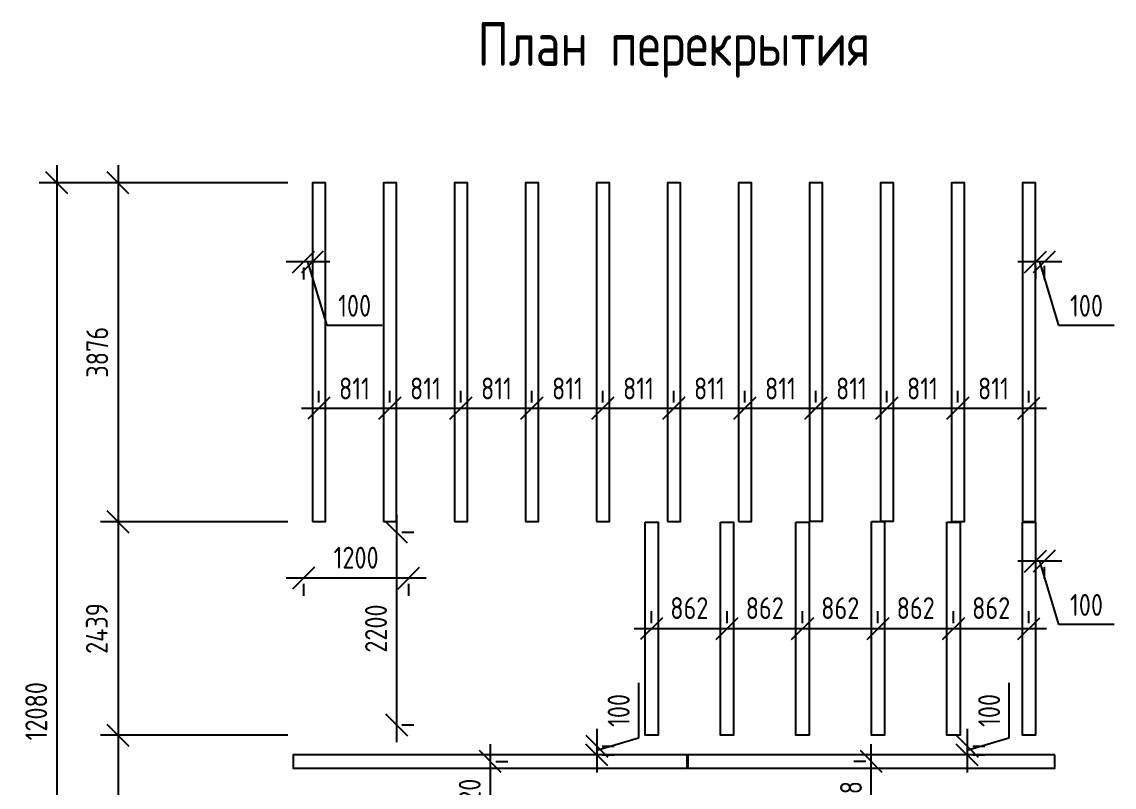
# Model space of a CAD drawing. Header units: millimetres. Extents: x 11188 to 23665, y 8713 to 25533.
# Drawn here: x 11188 to 23665, y 16785 to 25533 of the extents above; entities that cross this region are included whole.
import ezdxf

# ---------------------------------------------------------------- set-up
doc = ezdxf.new("R2010")
doc.units = ezdxf.units.MM
doc.layers.add('Перекрытия', color=7, linetype='Continuous')
doc.layers.add('СПДС_РАЗМЕРЫ', color=152, linetype='Continuous', lineweight=25)
doc.styles.add('ГОСТ 2.304', font='CS_Gost2304.shx')
doc.dimstyles.new('СПДС', dxfattribs={"dimscale": 100, "dimtxt": 2.5, "dimasz": 2.5, "dimexe": 2, "dimexo": 0.625, "dimgap": 1, "dimtad": 1, "dimdec": 0, "dimtxsty": 'ГОСТ 2.304', "dimblk": 'OBLIQUE', "dimblk1": 'OBLIQUE', "dimblk2": 'OBLIQUE', "dimcen": 2.5, "dimdle": 2, "dimadec": 0, "dimazin": 2, "dimtfac": 0.75, "dimtdec": 4, "dimtmove": 1, "dimatfit": 3, "dimfxl": 1, "dimtfill": 1, "dimtolj": 1, "dimarcsym": 1})

# ---------------------------------------------------------------- blocks, each defined once
blk = doc.blocks.new('_Oblique')
at = {"color": 0, "linetype": 'ByBlock', "lineweight": -2}
blk.add_line((-0.5, -0.5), (0.5, 0.5), dxfattribs=at)
blk = doc.blocks.new('*D60')
at = {"layer": 'Defpoints', "color": 0, "ltscale": 100}
for p in [(14286, 23693), (11586, 11613), (14286, 11613)]:
    blk.add_point(p, dxfattribs=at)
at = {"layer": 'СПДС_РАЗМЕРЫ', "color": 0, "lineweight": -2, "ltscale": 100}
for p, q in [((11586, 23893), (11586, 11413)), ((14224, 23693), (11386, 23693)), ((14224, 11613), (11386, 11613))]:
    blk.add_line(p, q, dxfattribs=at)
at = {"layer": 'СПДС_РАЗМЕРЫ', "color": 0, "lineweight": -2, "ltscale": 100, "xscale": 250, "yscale": 250, "zscale": 250}
for p, rotation in [((11586, 23693), 90.00000000000001), ((11586, 11613), 270)]:
    blk.add_blockref('_Oblique', p, dxfattribs=dict(at, rotation=rotation))
at = {"layer": 'СПДС_РАЗМЕРЫ', "color": 0, "lineweight": 25, "ltscale": 100, "insert": (11352, 17653), "char_height": 250, "attachment_point": 5, "rotation": 90, "style": 'ГОСТ 2.304', "bg_fill": 3, "box_fill_scale": 1.1, "bg_fill_color": 256, "bg_fill_true_color": 13158600, "bg_fill_transparency": 0}
blk.add_mtext('\\A1;12080', dxfattribs=at)
blk = doc.blocks.new('*D62')
at = {"layer": 'Defpoints', "color": 0, "ltscale": 100}
for p in [(14286, 17378), (12286, 13193), (14286, 13193)]:
    blk.add_point(p, dxfattribs=at)
at = {"layer": 'СПДС_РАЗМЕРЫ', "color": 0, "lineweight": -2, "ltscale": 100}
for p, q in [((12286, 17578), (12286, 12993)), ((14224, 17378), (12086, 17378)), ((14224, 13193), (12086, 13193))]:
    blk.add_line(p, q, dxfattribs=at)
at = {"layer": 'СПДС_РАЗМЕРЫ', "color": 0, "lineweight": -2, "ltscale": 100, "xscale": 250, "yscale": 250, "zscale": 250}
for p, rotation in [((12286, 17378), 90), ((12286, 13193), 270)]:
    blk.add_blockref('_Oblique', p, dxfattribs=dict(at, rotation=rotation))
at = {"layer": 'СПДС_РАЗМЕРЫ', "color": 0, "lineweight": 25, "ltscale": 100, "insert": (12056, 15286), "char_height": 250, "attachment_point": 5, "rotation": 90, "style": 'ГОСТ 2.304', "bg_fill": 3, "box_fill_scale": 1.1, "bg_fill_color": 256, "bg_fill_true_color": 13158600, "bg_fill_transparency": 0}
blk.add_mtext('\\A1;4185', dxfattribs=at)
blk = doc.blocks.new('*D66')
at = {"layer": 'Defpoints', "color": 0, "ltscale": 100}
for p in [(14286, 19818), (12286, 17378), (14286, 17378)]:
    blk.add_point(p, dxfattribs=at)
at = {"layer": 'СПДС_РАЗМЕРЫ', "color": 0, "lineweight": -2, "ltscale": 100}
for p, q in [((12286, 20018), (12286, 17178)), ((14224, 19818), (12086, 19818)), ((14224, 17378), (12086, 17378))]:
    blk.add_line(p, q, dxfattribs=at)
at = {"layer": 'СПДС_РАЗМЕРЫ', "color": 0, "lineweight": -2, "ltscale": 100, "xscale": 250, "yscale": 250, "zscale": 250}
for p, rotation in [((12286, 19818), 90), ((12286, 17378), 270)]:
    blk.add_blockref('_Oblique', p, dxfattribs=dict(at, rotation=rotation))
at = {"layer": 'СПДС_РАЗМЕРЫ', "color": 0, "lineweight": 25, "ltscale": 100, "insert": (12044, 18598), "char_height": 250, "attachment_point": 5, "rotation": 90, "style": 'ГОСТ 2.304', "bg_fill": 3, "box_fill_scale": 1.1, "bg_fill_color": 256, "bg_fill_true_color": 13158600, "bg_fill_transparency": 0}
blk.add_mtext('\\A1;2439', dxfattribs=at)
blk = doc.blocks.new('*D67')
at = {"layer": 'Defpoints', "color": 0, "ltscale": 100}
for p in [(14286, 23693), (12286, 19818), (14286, 19818)]:
    blk.add_point(p, dxfattribs=at)
at = {"layer": 'СПДС_РАЗМЕРЫ', "color": 0, "lineweight": -2, "ltscale": 100}
for p, q in [((12286, 23893), (12286, 19618)), ((14224, 23693), (12086, 23693)), ((14224, 19818), (12086, 19818))]:
    blk.add_line(p, q, dxfattribs=at)
at = {"layer": 'СПДС_РАЗМЕРЫ', "color": 0, "lineweight": -2, "ltscale": 100, "xscale": 250, "yscale": 250, "zscale": 250}
for p, rotation in [((12286, 23693), 90), ((12286, 19818), 270)]:
    blk.add_blockref('_Oblique', p, dxfattribs=dict(at, rotation=rotation))
at = {"layer": 'СПДС_РАЗМЕРЫ', "color": 0, "lineweight": 25, "ltscale": 100, "insert": (12049, 21756), "char_height": 250, "attachment_point": 5, "rotation": 90, "style": 'ГОСТ 2.304', "bg_fill": 3, "box_fill_scale": 1.1, "bg_fill_color": 256, "bg_fill_true_color": 13158600, "bg_fill_transparency": 0}
blk.add_mtext('\\A1;3876', dxfattribs=at)
blk = doc.blocks.new('*D77')
at = {"layer": 'Defpoints', "color": 0, "ltscale": 100}
for p in [(14581, 21117), (15392, 21117), (15392, 21117)]:
    blk.add_point(p, dxfattribs=at)
at = {"layer": 'СПДС_РАЗМЕРЫ', "color": 0, "lineweight": -2, "ltscale": 100}
for p, q in [((14581, 21180), (14581, 21317)), ((15392, 21180), (15392, 21317)), ((14381, 21117), (15592, 21117))]:
    blk.add_line(p, q, dxfattribs=at)
at = {"layer": 'СПДС_РАЗМЕРЫ', "color": 0, "lineweight": -2, "ltscale": 100, "xscale": 250, "yscale": 250, "zscale": 250}
for p, rotation in [((14581, 21117), 180.0012803685752), ((15392, 21117), 0.001280368575193893)]:
    blk.add_blockref('_Oblique', p, dxfattribs=dict(at, rotation=rotation))
at = {"layer": 'СПДС_РАЗМЕРЫ', "color": 0, "ltscale": 100, "insert": (14987, 21342), "char_height": 250, "attachment_point": 5, "rotation": 0.0013, "style": 'ГОСТ 2.304', "bg_fill": 3, "box_fill_scale": 1.1, "bg_fill_color": 256, "bg_fill_true_color": 13158600, "bg_fill_transparency": 0}
blk.add_mtext('\\A1;811', dxfattribs=at)
blk = doc.blocks.new('*D78')
at = {"layer": 'Defpoints', "color": 0, "ltscale": 100}
for p in [(15392, 21117), (16203, 21117), (16203, 21117)]:
    blk.add_point(p, dxfattribs=at)
at = {"layer": 'СПДС_РАЗМЕРЫ', "color": 0, "lineweight": -2, "ltscale": 100}
for p, q in [((15392, 21180), (15392, 21317)), ((16203, 21180), (16203, 21317)), ((15192, 21117), (16403, 21117))]:
    blk.add_line(p, q, dxfattribs=at)
at = {"layer": 'СПДС_РАЗМЕРЫ', "color": 0, "lineweight": -2, "ltscale": 100, "xscale": 250, "yscale": 250, "zscale": 250}
for p, rotation in [((15392, 21117), 180.0012803685752), ((16203, 21117), 0.001280368575193893)]:
    blk.add_blockref('_Oblique', p, dxfattribs=dict(at, rotation=rotation))
at = {"layer": 'СПДС_РАЗМЕРЫ', "color": 0, "ltscale": 100, "insert": (15798, 21342), "char_height": 250, "attachment_point": 5, "rotation": 0.0013, "style": 'ГОСТ 2.304', "bg_fill": 3, "box_fill_scale": 1.1, "bg_fill_color": 256, "bg_fill_true_color": 13158600, "bg_fill_transparency": 0}
blk.add_mtext('\\A1;811', dxfattribs=at)
blk = doc.blocks.new('*D79')
at = {"layer": 'Defpoints', "color": 0, "ltscale": 100}
for p in [(16203, 21117), (17014, 21117), (17014, 21117)]:
    blk.add_point(p, dxfattribs=at)
at = {"layer": 'СПДС_РАЗМЕРЫ', "color": 0, "lineweight": -2, "ltscale": 100}
for p, q in [((16203, 21180), (16203, 21317)), ((17014, 21180), (17014, 21317)), ((16003, 21117), (17214, 21117))]:
    blk.add_line(p, q, dxfattribs=at)
at = {"layer": 'СПДС_РАЗМЕРЫ', "color": 0, "lineweight": -2, "ltscale": 100, "xscale": 250, "yscale": 250, "zscale": 250}
for p, rotation in [((16203, 21117), 180.0012803685752), ((17014, 21117), 0.00128036857519389)]:
    blk.add_blockref('_Oblique', p, dxfattribs=dict(at, rotation=rotation))
at = {"layer": 'СПДС_РАЗМЕРЫ', "color": 0, "ltscale": 100, "insert": (16609, 21342), "char_height": 250, "attachment_point": 5, "rotation": 0.0013, "style": 'ГОСТ 2.304', "bg_fill": 3, "box_fill_scale": 1.1, "bg_fill_color": 256, "bg_fill_true_color": 13158600, "bg_fill_transparency": 0}
blk.add_mtext('\\A1;811', dxfattribs=at)
blk = doc.blocks.new('*D80')
at = {"layer": 'Defpoints', "color": 0, "ltscale": 100}
for p in [(17014, 21117), (17825, 21117), (17825, 21117)]:
    blk.add_point(p, dxfattribs=at)
at = {"layer": 'СПДС_РАЗМЕРЫ', "color": 0, "lineweight": -2, "ltscale": 100}
for p, q in [((17014, 21180), (17014, 21317)), ((17825, 21180), (17825, 21317)), ((16814, 21117), (18025, 21117))]:
    blk.add_line(p, q, dxfattribs=at)
at = {"layer": 'СПДС_РАЗМЕРЫ', "color": 0, "lineweight": -2, "ltscale": 100, "xscale": 250, "yscale": 250, "zscale": 250}
for p, rotation in [((17014, 21117), 180.0012803685752), ((17825, 21117), 0.001280368575193887)]:
    blk.add_blockref('_Oblique', p, dxfattribs=dict(at, rotation=rotation))
at = {"layer": 'СПДС_РАЗМЕРЫ', "color": 0, "ltscale": 100, "insert": (17420, 21342), "char_height": 250, "attachment_point": 5, "rotation": 0.0013, "style": 'ГОСТ 2.304', "bg_fill": 3, "box_fill_scale": 1.1, "bg_fill_color": 256, "bg_fill_true_color": 13158600, "bg_fill_transparency": 0}
blk.add_mtext('\\A1;811', dxfattribs=at)
blk = doc.blocks.new('*D81')
at = {"layer": 'Defpoints', "color": 0, "ltscale": 100}
for p in [(17825, 21117), (18636, 21117), (18636, 21117)]:
    blk.add_point(p, dxfattribs=at)
at = {"layer": 'СПДС_РАЗМЕРЫ', "color": 0, "lineweight": -2, "ltscale": 100}
for p, q in [((17825, 21180), (17825, 21317)), ((18636, 21180), (18636, 21317)), ((17625, 21117), (18836, 21117))]:
    blk.add_line(p, q, dxfattribs=at)
at = {"layer": 'СПДС_РАЗМЕРЫ', "color": 0, "lineweight": -2, "ltscale": 100, "xscale": 250, "yscale": 250, "zscale": 250}
for p, rotation in [((17825, 21117), 180.0012803685752), ((18636, 21117), 0.001280368575193887)]:
    blk.add_blockref('_Oblique', p, dxfattribs=dict(at, rotation=rotation))
at = {"layer": 'СПДС_РАЗМЕРЫ', "color": 0, "ltscale": 100, "insert": (18231, 21342), "char_height": 250, "attachment_point": 5, "rotation": 0.0013, "style": 'ГОСТ 2.304', "bg_fill": 3, "box_fill_scale": 1.1, "bg_fill_color": 256, "bg_fill_true_color": 13158600, "bg_fill_transparency": 0}
blk.add_mtext('\\A1;811', dxfattribs=at)
blk = doc.blocks.new('*D82')
at = {"layer": 'Defpoints', "color": 0, "ltscale": 100}
for p in [(18636, 21117), (19447, 21117), (19447, 21117)]:
    blk.add_point(p, dxfattribs=at)
at = {"layer": 'СПДС_РАЗМЕРЫ', "color": 0, "lineweight": -2, "ltscale": 100}
for p, q in [((18636, 21180), (18636, 21317)), ((19447, 21180), (19447, 21317)), ((18436, 21117), (19647, 21117))]:
    blk.add_line(p, q, dxfattribs=at)
at = {"layer": 'СПДС_РАЗМЕРЫ', "color": 0, "lineweight": -2, "ltscale": 100, "xscale": 250, "yscale": 250, "zscale": 250}
for p, rotation in [((18636, 21117), 180.0012803685752), ((19447, 21117), 0.001280368575193887)]:
    blk.add_blockref('_Oblique', p, dxfattribs=dict(at, rotation=rotation))
at = {"layer": 'СПДС_РАЗМЕРЫ', "color": 0, "ltscale": 100, "insert": (19042, 21342), "char_height": 250, "attachment_point": 5, "rotation": 0.0013, "style": 'ГОСТ 2.304', "bg_fill": 3, "box_fill_scale": 1.1, "bg_fill_color": 256, "bg_fill_true_color": 13158600, "bg_fill_transparency": 0}
blk.add_mtext('\\A1;811', dxfattribs=at)
blk = doc.blocks.new('*D83')
at = {"layer": 'Defpoints', "color": 0, "ltscale": 100}
for p in [(19447, 21117), (20258, 21117), (20258, 21117)]:
    blk.add_point(p, dxfattribs=at)
at = {"layer": 'СПДС_РАЗМЕРЫ', "color": 0, "lineweight": -2, "ltscale": 100}
for p, q in [((19447, 21180), (19447, 21317)), ((20258, 21180), (20258, 21317)), ((19247, 21117), (20458, 21117))]:
    blk.add_line(p, q, dxfattribs=at)
at = {"layer": 'СПДС_РАЗМЕРЫ', "color": 0, "lineweight": -2, "ltscale": 100, "xscale": 250, "yscale": 250, "zscale": 250}
for p, rotation in [((19447, 21117), 180.0012803685752), ((20258, 21117), 0.001280368575193887)]:
    blk.add_blockref('_Oblique', p, dxfattribs=dict(at, rotation=rotation))
at = {"layer": 'СПДС_РАЗМЕРЫ', "color": 0, "ltscale": 100, "insert": (19853, 21342), "char_height": 250, "attachment_point": 5, "rotation": 0.0013, "style": 'ГОСТ 2.304', "bg_fill": 3, "box_fill_scale": 1.1, "bg_fill_color": 256, "bg_fill_true_color": 13158600, "bg_fill_transparency": 0}
blk.add_mtext('\\A1;811', dxfattribs=at)
blk = doc.blocks.new('*D84')
at = {"layer": 'Defpoints', "color": 0, "ltscale": 100}
for p in [(20258, 21117), (21069, 21117), (21069, 21117)]:
    blk.add_point(p, dxfattribs=at)
at = {"layer": 'СПДС_РАЗМЕРЫ', "color": 0, "lineweight": -2, "ltscale": 100}
for p, q in [((20258, 21180), (20258, 21317)), ((21069, 21180), (21069, 21317)), ((20058, 21117), (21269, 21117))]:
    blk.add_line(p, q, dxfattribs=at)
at = {"layer": 'СПДС_РАЗМЕРЫ', "color": 0, "lineweight": -2, "ltscale": 100, "xscale": 250, "yscale": 250, "zscale": 250}
for p, rotation in [((20258, 21117), 180.0012803685752), ((21069, 21117), 0.001280368575193887)]:
    blk.add_blockref('_Oblique', p, dxfattribs=dict(at, rotation=rotation))
at = {"layer": 'СПДС_РАЗМЕРЫ', "color": 0, "ltscale": 100, "insert": (20664, 21342), "char_height": 250, "attachment_point": 5, "rotation": 0.0013, "style": 'ГОСТ 2.304', "bg_fill": 3, "box_fill_scale": 1.1, "bg_fill_color": 256, "bg_fill_true_color": 13158600, "bg_fill_transparency": 0}
blk.add_mtext('\\A1;811', dxfattribs=at)
blk = doc.blocks.new('*D85')
at = {"layer": 'Defpoints', "color": 0, "ltscale": 100}
for p in [(21069, 21117), (21880, 21117), (21880, 21117)]:
    blk.add_point(p, dxfattribs=at)
at = {"layer": 'СПДС_РАЗМЕРЫ', "color": 0, "lineweight": -2, "ltscale": 100}
for p, q in [((21069, 21180), (21069, 21317)), ((21880, 21180), (21880, 21317)), ((20869, 21117), (22080, 21117))]:
    blk.add_line(p, q, dxfattribs=at)
at = {"layer": 'СПДС_РАЗМЕРЫ', "color": 0, "lineweight": -2, "ltscale": 100, "xscale": 250, "yscale": 250, "zscale": 250}
for p, rotation in [((21069, 21117), 180.0012803685752), ((21880, 21117), 0.001280368575193887)]:
    blk.add_blockref('_Oblique', p, dxfattribs=dict(at, rotation=rotation))
at = {"layer": 'СПДС_РАЗМЕРЫ', "color": 0, "ltscale": 100, "insert": (21475, 21342), "char_height": 250, "attachment_point": 5, "rotation": 0.0013, "style": 'ГОСТ 2.304', "bg_fill": 3, "box_fill_scale": 1.1, "bg_fill_color": 256, "bg_fill_true_color": 13158600, "bg_fill_transparency": 0}
blk.add_mtext('\\A1;811', dxfattribs=at)
blk = doc.blocks.new('*D86')
at = {"layer": 'Defpoints', "color": 0, "ltscale": 100}
for p in [(21880, 21117), (22691, 21117), (22691, 21117)]:
    blk.add_point(p, dxfattribs=at)
at = {"layer": 'СПДС_РАЗМЕРЫ', "color": 0, "lineweight": -2, "ltscale": 100}
for p, q in [((21880, 21180), (21880, 21317)), ((22691, 21180), (22691, 21317)), ((21680, 21117), (22891, 21117))]:
    blk.add_line(p, q, dxfattribs=at)
at = {"layer": 'СПДС_РАЗМЕРЫ', "color": 0, "lineweight": -2, "ltscale": 100, "xscale": 250, "yscale": 250, "zscale": 250}
for p, rotation in [((21880, 21117), 180.0012803685752), ((22691, 21117), 0.001280368575193887)]:
    blk.add_blockref('_Oblique', p, dxfattribs=dict(at, rotation=rotation))
at = {"layer": 'СПДС_РАЗМЕРЫ', "color": 0, "ltscale": 100, "insert": (22286, 21342), "char_height": 250, "attachment_point": 5, "rotation": 0.0013, "style": 'ГОСТ 2.304', "bg_fill": 3, "box_fill_scale": 1.1, "bg_fill_color": 256, "bg_fill_true_color": 13158600, "bg_fill_transparency": 0}
blk.add_mtext('\\A1;811', dxfattribs=at)
blk = doc.blocks.new('*D87')
at = {"layer": 'Defpoints', "color": 0, "ltscale": 100}
for p in [(14406, 19173), (14406, 19173), (15606, 19173)]:
    blk.add_point(p, dxfattribs=at)
at = {"layer": 'СПДС_РАЗМЕРЫ', "color": 0, "lineweight": -2, "ltscale": 100}
for p, q in [((15806, 19173), (14206, 19173)), ((14406, 19111), (14406, 18973)), ((15606, 19111), (15606, 18973))]:
    blk.add_line(p, q, dxfattribs=at)
at = {"layer": 'СПДС_РАЗМЕРЫ', "color": 0, "lineweight": -2, "ltscale": 100, "xscale": 250, "yscale": 250, "zscale": 250, "rotation": 180}
blk.add_blockref('_Oblique', (14406, 19173), dxfattribs=at)
at = {"layer": 'СПДС_РАЗМЕРЫ', "color": 0, "lineweight": -2, "ltscale": 100, "xscale": 250, "yscale": 250, "zscale": 250}
blk.add_blockref('_Oblique', (15606, 19173), dxfattribs=at)
at = {"layer": 'СПДС_РАЗМЕРЫ', "color": 0, "ltscale": 100, "insert": (15006, 19408), "char_height": 250, "attachment_point": 5, "style": 'ГОСТ 2.304', "bg_fill": 3, "box_fill_scale": 1.1, "bg_fill_color": 256, "bg_fill_true_color": 13158600, "bg_fill_transparency": 0}
blk.add_mtext('\\A1;1200', dxfattribs=at)
blk = doc.blocks.new('*D88')
at = {"layer": 'Defpoints', "color": 0, "ltscale": 100}
for p in [(15467, 19698), (15467, 17498), (15467, 17498)]:
    blk.add_point(p, dxfattribs=at)
at = {"layer": 'СПДС_РАЗМЕРЫ', "color": 0, "lineweight": -2, "ltscale": 100}
for p, q in [((15467, 19898), (15467, 17298)), ((15530, 19698), (15667, 19698)), ((15530, 17498), (15667, 17498))]:
    blk.add_line(p, q, dxfattribs=at)
at = {"layer": 'СПДС_РАЗМЕРЫ', "color": 0, "lineweight": -2, "ltscale": 100, "xscale": 250, "yscale": 250, "zscale": 250}
for p, rotation in [((15467, 19698), 90), ((15467, 17498), 270)]:
    blk.add_blockref('_Oblique', p, dxfattribs=dict(at, rotation=rotation))
at = {"layer": 'СПДС_РАЗМЕРЫ', "color": 0, "ltscale": 100, "insert": (15233, 18598), "char_height": 250, "attachment_point": 5, "rotation": 90, "style": 'ГОСТ 2.304', "bg_fill": 3, "box_fill_scale": 1.1, "bg_fill_color": 256, "bg_fill_true_color": 13158600, "bg_fill_transparency": 0}
blk.add_mtext('\\A1;2200', dxfattribs=at)
blk = doc.blocks.new('*D97')
at = {"layer": 'Defpoints', "color": 0, "ltscale": 100}
for p in [(18381, 18597), (19243, 18597), (19243, 18597)]:
    blk.add_point(p, dxfattribs=at)
at = {"layer": 'СПДС_РАЗМЕРЫ', "color": 0, "lineweight": -2, "ltscale": 100}
for p, q in [((18381, 18660), (18381, 18797)), ((19243, 18660), (19243, 18797)), ((18181, 18597), (19443, 18597))]:
    blk.add_line(p, q, dxfattribs=at)
at = {"layer": 'СПДС_РАЗМЕРЫ', "color": 0, "lineweight": -2, "ltscale": 100, "xscale": 250, "yscale": 250, "zscale": 250, "rotation": 180.0000000000002}
blk.add_blockref('_Oblique', (18381, 18597), dxfattribs=at)
at = {"layer": 'СПДС_РАЗМЕРЫ', "color": 0, "lineweight": -2, "ltscale": 100, "xscale": 250, "yscale": 250, "zscale": 250}
blk.add_blockref('_Oblique', (19243, 18597), dxfattribs=at)
at = {"layer": 'СПДС_РАЗМЕРЫ', "color": 0, "ltscale": 100, "insert": (18812, 18832), "char_height": 250, "attachment_point": 5, "style": 'ГОСТ 2.304', "bg_fill": 3, "box_fill_scale": 1.1, "bg_fill_color": 256, "bg_fill_true_color": 13158600, "bg_fill_transparency": 0}
blk.add_mtext('\\A1;862', dxfattribs=at)
blk = doc.blocks.new('*D98')
at = {"layer": 'Defpoints', "color": 0, "ltscale": 100}
for p in [(19243, 18597), (20105, 18597), (20105, 18597)]:
    blk.add_point(p, dxfattribs=at)
at = {"layer": 'СПДС_РАЗМЕРЫ', "color": 0, "lineweight": -2, "ltscale": 100}
for p, q in [((19243, 18660), (19243, 18797)), ((20105, 18660), (20105, 18797)), ((19043, 18597), (20305, 18597))]:
    blk.add_line(p, q, dxfattribs=at)
at = {"layer": 'СПДС_РАЗМЕРЫ', "color": 0, "lineweight": -2, "ltscale": 100, "xscale": 250, "yscale": 250, "zscale": 250, "rotation": 180.0000000000002}
blk.add_blockref('_Oblique', (19243, 18597), dxfattribs=at)
at = {"layer": 'СПДС_РАЗМЕРЫ', "color": 0, "lineweight": -2, "ltscale": 100, "xscale": 250, "yscale": 250, "zscale": 250}
blk.add_blockref('_Oblique', (20105, 18597), dxfattribs=at)
at = {"layer": 'СПДС_РАЗМЕРЫ', "color": 0, "ltscale": 100, "insert": (19674, 18832), "char_height": 250, "attachment_point": 5, "style": 'ГОСТ 2.304', "bg_fill": 3, "box_fill_scale": 1.1, "bg_fill_color": 256, "bg_fill_true_color": 13158600, "bg_fill_transparency": 0}
blk.add_mtext('\\A1;862', dxfattribs=at)
blk = doc.blocks.new('*D99')
at = {"layer": 'Defpoints', "color": 0, "ltscale": 100}
for p in [(20105, 18597), (20967, 18597), (20967, 18597)]:
    blk.add_point(p, dxfattribs=at)
at = {"layer": 'СПДС_РАЗМЕРЫ', "color": 0, "lineweight": -2, "ltscale": 100}
for p, q in [((20105, 18660), (20105, 18797)), ((20967, 18660), (20967, 18797)), ((19905, 18597), (21167, 18597))]:
    blk.add_line(p, q, dxfattribs=at)
at = {"layer": 'СПДС_РАЗМЕРЫ', "color": 0, "lineweight": -2, "ltscale": 100, "xscale": 250, "yscale": 250, "zscale": 250, "rotation": 180.0000000000002}
blk.add_blockref('_Oblique', (20105, 18597), dxfattribs=at)
at = {"layer": 'СПДС_РАЗМЕРЫ', "color": 0, "lineweight": -2, "ltscale": 100, "xscale": 250, "yscale": 250, "zscale": 250}
blk.add_blockref('_Oblique', (20967, 18597), dxfattribs=at)
at = {"layer": 'СПДС_РАЗМЕРЫ', "color": 0, "ltscale": 100, "insert": (20536, 18832), "char_height": 250, "attachment_point": 5, "style": 'ГОСТ 2.304', "bg_fill": 3, "box_fill_scale": 1.1, "bg_fill_color": 256, "bg_fill_true_color": 13158600, "bg_fill_transparency": 0}
blk.add_mtext('\\A1;862', dxfattribs=at)
blk = doc.blocks.new('*D100')
at = {"layer": 'Defpoints', "color": 0, "ltscale": 100}
for p in [(20967, 18597), (21829, 18597), (21829, 18597)]:
    blk.add_point(p, dxfattribs=at)
at = {"layer": 'СПДС_РАЗМЕРЫ', "color": 0, "lineweight": -2, "ltscale": 100}
for p, q in [((20967, 18660), (20967, 18797)), ((21829, 18660), (21829, 18797)), ((20767, 18597), (22029, 18597))]:
    blk.add_line(p, q, dxfattribs=at)
at = {"layer": 'СПДС_РАЗМЕРЫ', "color": 0, "lineweight": -2, "ltscale": 100, "xscale": 250, "yscale": 250, "zscale": 250, "rotation": 180.0000000000002}
blk.add_blockref('_Oblique', (20967, 18597), dxfattribs=at)
at = {"layer": 'СПДС_РАЗМЕРЫ', "color": 0, "lineweight": -2, "ltscale": 100, "xscale": 250, "yscale": 250, "zscale": 250}
blk.add_blockref('_Oblique', (21829, 18597), dxfattribs=at)
at = {"layer": 'СПДС_РАЗМЕРЫ', "color": 0, "ltscale": 100, "insert": (21398, 18832), "char_height": 250, "attachment_point": 5, "style": 'ГОСТ 2.304', "bg_fill": 3, "box_fill_scale": 1.1, "bg_fill_color": 256, "bg_fill_true_color": 13158600, "bg_fill_transparency": 0}
blk.add_mtext('\\A1;862', dxfattribs=at)
blk = doc.blocks.new('*D101')
at = {"layer": 'Defpoints', "color": 0, "ltscale": 100}
for p in [(21829, 18597), (22691, 18597), (22691, 18597)]:
    blk.add_point(p, dxfattribs=at)
at = {"layer": 'СПДС_РАЗМЕРЫ', "color": 0, "lineweight": -2, "ltscale": 100}
for p, q in [((21829, 18660), (21829, 18797)), ((22691, 18660), (22691, 18797)), ((21629, 18597), (22891, 18597))]:
    blk.add_line(p, q, dxfattribs=at)
at = {"layer": 'СПДС_РАЗМЕРЫ', "color": 0, "lineweight": -2, "ltscale": 100, "xscale": 250, "yscale": 250, "zscale": 250, "rotation": 180.0000000000002}
blk.add_blockref('_Oblique', (21829, 18597), dxfattribs=at)
at = {"layer": 'СПДС_РАЗМЕРЫ', "color": 0, "lineweight": -2, "ltscale": 100, "xscale": 250, "yscale": 250, "zscale": 250}
blk.add_blockref('_Oblique', (22691, 18597), dxfattribs=at)
at = {"layer": 'СПДС_РАЗМЕРЫ', "color": 0, "ltscale": 100, "insert": (22260, 18832), "char_height": 250, "attachment_point": 5, "style": 'ГОСТ 2.304', "bg_fill": 3, "box_fill_scale": 1.1, "bg_fill_color": 256, "bg_fill_true_color": 13158600, "bg_fill_transparency": 0}
blk.add_mtext('\\A1;862', dxfattribs=at)
blk = doc.blocks.new('*D131')
at = {"layer": 'Defpoints', "color": 0, "ltscale": 100}
for p in [(20891, 17078), (20891, 17078), (20891, 16181)]:
    blk.add_point(p, dxfattribs=at)
at = {"layer": 'СПДС_РАЗМЕРЫ', "color": 0, "lineweight": -2, "ltscale": 100}
for p, q in [((20891, 15981), (20891, 17278)), ((20829, 17078), (20691, 17078)), ((20829, 16181), (20691, 16181))]:
    blk.add_line(p, q, dxfattribs=at)
at = {"layer": 'СПДС_РАЗМЕРЫ', "color": 0, "lineweight": -2, "ltscale": 100, "xscale": 250, "yscale": 250, "zscale": 250}
for p, rotation in [((20891, 17078), 90), ((20891, 16181), 270)]:
    blk.add_blockref('_Oblique', p, dxfattribs=dict(at, rotation=rotation))
at = {"layer": 'СПДС_РАЗМЕРЫ', "color": 0, "ltscale": 100, "insert": (20659, 16630), "char_height": 250, "attachment_point": 5, "rotation": 90, "style": 'ГОСТ 2.304', "bg_fill": 3, "box_fill_scale": 1.1, "bg_fill_color": 256, "bg_fill_true_color": 13158600, "bg_fill_transparency": 0}
blk.add_mtext('\\A1;898', dxfattribs=at)
blk = doc.blocks.new('*D151')
at = {"layer": 'Defpoints', "color": 0, "ltscale": 100}
for p in [(16539, 17078), (16539, 16258), (16539, 16258)]:
    blk.add_point(p, dxfattribs=at)
at = {"layer": 'СПДС_РАЗМЕРЫ', "color": 0, "lineweight": -2, "ltscale": 100}
for p, q in [((16539, 17278), (16539, 16058)), ((16601, 17078), (16739, 17078)), ((16601, 16258), (16739, 16258))]:
    blk.add_line(p, q, dxfattribs=at)
at = {"layer": 'СПДС_РАЗМЕРЫ', "color": 0, "lineweight": -2, "ltscale": 100, "xscale": 250, "yscale": 250, "zscale": 250}
for p, rotation in [((16539, 17078), 90), ((16539, 16258), 270)]:
    blk.add_blockref('_Oblique', p, dxfattribs=dict(at, rotation=rotation))
at = {"layer": 'СПДС_РАЗМЕРЫ', "color": 0, "ltscale": 100, "insert": (16304, 16668), "char_height": 250, "attachment_point": 5, "rotation": 90, "style": 'ГОСТ 2.304', "bg_fill": 3, "box_fill_scale": 1.1, "bg_fill_color": 256, "bg_fill_true_color": 13158600, "bg_fill_transparency": 0}
blk.add_mtext('\\A1;820', dxfattribs=at)
blk = doc.blocks.new('*D193')
at = {"layer": 'Defpoints', "color": 0, "ltscale": 100}
for p in [(22766, 22805), (22766, 22788), (22866, 22805)]:
    blk.add_point(p, dxfattribs=at)
at = {"layer": 'СПДС_РАЗМЕРЫ', "color": 0, "lineweight": -2, "ltscale": 100}
for p, q in [((23066, 22788), (22566, 22788)), ((22766, 22743), (22766, 22588)), ((23034, 22063), (22816, 22788)), ((22866, 22743), (22866, 22588)), ((23665, 22063), (23034, 22063))]:
    blk.add_line(p, q, dxfattribs=at)
at = {"layer": 'СПДС_РАЗМЕРЫ', "color": 0, "lineweight": -2, "ltscale": 100, "xscale": 250, "yscale": 250, "zscale": 250}
blk.add_blockref('_Oblique', (22766, 22788), dxfattribs=at)
at = {"layer": 'СПДС_РАЗМЕРЫ', "color": 0, "lineweight": -2, "ltscale": 100, "xscale": 250, "yscale": 250, "zscale": 250, "rotation": 180}
blk.add_blockref('_Oblique', (22866, 22788), dxfattribs=at)
at = {"layer": 'СПДС_РАЗМЕРЫ', "color": 0, "ltscale": 100, "insert": (23349, 22288), "char_height": 250, "attachment_point": 5, "style": 'ГОСТ 2.304', "bg_fill": 3, "box_fill_scale": 1.1, "bg_fill_color": 256, "bg_fill_true_color": 13158600, "bg_fill_transparency": 0}
blk.add_mtext('\\A1;100', dxfattribs=at)
blk = doc.blocks.new('*D195')
at = {"layer": 'Defpoints', "color": 0, "ltscale": 100}
for p in [(14406, 22788), (14406, 22788), (14506, 22788)]:
    blk.add_point(p, dxfattribs=at)
at = {"layer": 'СПДС_РАЗМЕРЫ', "color": 0, "lineweight": -2, "ltscale": 100}
for p, q in [((14706, 22788), (14206, 22788)), ((14406, 22725), (14406, 22588)), ((14674, 22063), (14456, 22788)), ((14506, 22725), (14506, 22588)), ((15305, 22063), (14674, 22063))]:
    blk.add_line(p, q, dxfattribs=at)
at = {"layer": 'СПДС_РАЗМЕРЫ', "color": 0, "lineweight": -2, "ltscale": 100, "xscale": 250, "yscale": 250, "zscale": 250}
blk.add_blockref('_Oblique', (14406, 22788), dxfattribs=at)
at = {"layer": 'СПДС_РАЗМЕРЫ', "color": 0, "lineweight": -2, "ltscale": 100, "xscale": 250, "yscale": 250, "zscale": 250, "rotation": 180}
blk.add_blockref('_Oblique', (14506, 22788), dxfattribs=at)
at = {"layer": 'СПДС_РАЗМЕРЫ', "color": 0, "ltscale": 100, "insert": (14989, 22288), "char_height": 250, "attachment_point": 5, "style": 'ГОСТ 2.304', "bg_fill": 3, "box_fill_scale": 1.1, "bg_fill_color": 256, "bg_fill_true_color": 13158600, "bg_fill_transparency": 0}
blk.add_mtext('\\A1;100', dxfattribs=at)
blk = doc.blocks.new('*D197')
at = {"layer": 'Defpoints', "color": 0, "ltscale": 100}
for p in [(22766, 19368), (22766, 19368), (22866, 19368)]:
    blk.add_point(p, dxfattribs=at)
at = {"layer": 'СПДС_РАЗМЕРЫ', "color": 0, "lineweight": -2, "ltscale": 100}
for p, q in [((23066, 19368), (22566, 19368)), ((23034, 18643), (22816, 19368)), ((22766, 19305), (22766, 19168)), ((22866, 19305), (22866, 19168)), ((23665, 18643), (23034, 18643))]:
    blk.add_line(p, q, dxfattribs=at)
at = {"layer": 'СПДС_РАЗМЕРЫ', "color": 0, "lineweight": -2, "ltscale": 100, "xscale": 250, "yscale": 250, "zscale": 250}
for p, rotation in [((22766, 19368), 359.9981887937779), ((22866, 19368), 179.9981887937778)]:
    blk.add_blockref('_Oblique', p, dxfattribs=dict(at, rotation=rotation))
at = {"layer": 'СПДС_РАЗМЕРЫ', "color": 0, "ltscale": 100, "insert": (23349, 18868), "char_height": 250, "attachment_point": 5, "rotation": 359.9982, "style": 'ГОСТ 2.304', "bg_fill": 3, "box_fill_scale": 1.1, "bg_fill_color": 256, "bg_fill_true_color": 13158600, "bg_fill_transparency": 0}
blk.add_mtext('\\A1;100', dxfattribs=at)
blk = doc.blocks.new('*D204')
at = {"layer": 'Defpoints', "color": 0, "ltscale": 100}
for p in [(17755, 17253), (17755, 17153), (17755, 17153)]:
    blk.add_point(p, dxfattribs=at)
at = {"layer": 'СПДС_РАЗМЕРЫ', "color": 0, "lineweight": -2, "ltscale": 100}
for p, q in [((18230, 17977), (18230, 17346)), ((17755, 17453), (17755, 16953)), ((18230, 17346), (17755, 17203)), ((17818, 17253), (17955, 17253)), ((17818, 17153), (17955, 17153))]:
    blk.add_line(p, q, dxfattribs=at)
at = {"layer": 'СПДС_РАЗМЕРЫ', "color": 0, "lineweight": -2, "ltscale": 100, "xscale": 250, "yscale": 250, "zscale": 250}
for p, rotation in [((17755, 17253), 270), ((17755, 17153), 90)]:
    blk.add_blockref('_Oblique', p, dxfattribs=dict(at, rotation=rotation))
at = {"layer": 'СПДС_РАЗМЕРЫ', "color": 0, "ltscale": 100, "insert": (18005, 17662), "char_height": 250, "attachment_point": 5, "rotation": 90, "style": 'ГОСТ 2.304', "bg_fill": 3, "box_fill_scale": 1.1, "bg_fill_color": 256, "bg_fill_true_color": 13158600, "bg_fill_transparency": 0}
blk.add_mtext('\\A1;100', dxfattribs=at)
blk = doc.blocks.new('*D208')
at = {"layer": 'Defpoints', "color": 0, "ltscale": 100}
for p in [(21987, 17253), (21987, 17153), (21987, 17153)]:
    blk.add_point(p, dxfattribs=at)
at = {"layer": 'СПДС_РАЗМЕРЫ', "color": 0, "lineweight": -2, "ltscale": 100}
for p, q in [((22462, 17977), (22462, 17346)), ((21987, 17453), (21987, 16953)), ((22462, 17346), (21987, 17203)), ((22049, 17253), (22187, 17253)), ((22049, 17153), (22187, 17153))]:
    blk.add_line(p, q, dxfattribs=at)
at = {"layer": 'СПДС_РАЗМЕРЫ', "color": 0, "lineweight": -2, "ltscale": 100, "xscale": 250, "yscale": 250, "zscale": 250}
for p, rotation in [((21987, 17253), 270), ((21987, 17153), 90)]:
    blk.add_blockref('_Oblique', p, dxfattribs=dict(at, rotation=rotation))
at = {"layer": 'СПДС_РАЗМЕРЫ', "color": 0, "ltscale": 100, "insert": (22237, 17662), "char_height": 250, "attachment_point": 5, "rotation": 90, "style": 'ГОСТ 2.304', "bg_fill": 3, "box_fill_scale": 1.1, "bg_fill_color": 256, "bg_fill_true_color": 13158600, "bg_fill_transparency": 0}
blk.add_mtext('\\A1;100', dxfattribs=at)

msp = doc.modelspace()

# ---------------------------------------------------------------- linework, layer by layer
at = {"layer": 'Перекрытия', "ltscale": 100}
for points in [[(14506.3, 19822.8), (14656.3, 19822.8), (14656.2, 23693.4), (14506.2, 23693.4)], [(15317.3, 19822.8), (15467.3, 19822.8), (15467.2, 23693.4), (15317.2, 23693.4)], [(16128.3, 19822.8), (16278.3, 19822.8), (16278.2, 23693.4), (16128.2, 23693.4)], [(16939.2, 19822.8), (17089.2, 19822.8), (17089.2, 23693.4), (16939.2, 23693.4)], [(17750.3, 19822.8), (17900.3, 19822.8), (17900.2, 23693.4), (17750.2, 23693.4)], [(18561.2, 19822.8), (18711.2, 19822.8), (18711.2, 23693.4), (18561.2, 23693.4)], [(19372.2, 19822.8), (19522.2, 19822.8), (19522.2, 23693.4), (19372.2, 23693.4)], [(20183.2, 19825.5), (20333.2, 19825.5), (20333.2, 23693.4), (20183.2, 23693.4)], [(20994.2, 19825), (21144.2, 19825), (21144.2, 23693.4), (20994.2, 23693.4)], [(21805.3, 19822.8), (21955.3, 19822.8), (21955.2, 23693.4), (21805.2, 23693.4)], [(22616.2, 19822.8), (22766.2, 19822.8), (22766.2, 23693.4), (22616.2, 23693.4)], [(18306.3, 19812.8), (18456.3, 19812.8), (18456.2, 17378.4), (18306.2, 17378.4)], [(19168.3, 19812.8), (19318.3, 19812.8), (19318.2, 17378.4), (19168.2, 17378.4)], [(20030.3, 19812.8), (20180.3, 19812.8), (20180.2, 17378.4), (20030.2, 17378.4)], [(20892.3, 19821), (21042.3, 19821), (21042.2, 17378.4), (20892.2, 17378.4)], [(21754.3, 19812.8), (21904.3, 19812.8), (21904.2, 17378.4), (21754.2, 17378.4)], [(22616.3, 19812.8), (22766.3, 19812.8), (22766.2, 17378.4), (22616.2, 17378.4)], [(22986.2, 17153.4), (18796.2, 17153.4), (18796.2, 17003.4), (22986.2, 17003.4)]]:
    msp.add_lwpolyline(points, close=True, dxfattribs=at)

# ---------------------------------------------------------------- texts
at = {"ltscale": 100, "insert": (13936.2, 25529.4), "char_height": 500, "width": 9400, "attachment_point": 1, "style": 'ГОСТ 2.304'}
msp.add_mtext('\\pxqc;План перекрытия', dxfattribs=at)

# ---------------------------------------------------------------- dimensions: what is measured, and where the dimension line sits
at = {"layer": 'СПДС_РАЗМЕРЫ', "lineweight": 25, "ltscale": 100}
dim = msp.add_linear_dim(base=(11586.2, 11613.4), p1=(14286.2, 23693.4), p2=(14286.2, 11613.4), angle=270, dimstyle='СПДС', dxfattribs=at)
dim.commit()
dim.dimension.update_dxf_attribs({"geometry": '*D60', "text_midpoint": (11351.6, 17653.4)})

# ---------------------------------------------------------------- next in the draw order: dimensions: what is measured, and where the dimension line sits
at = {"layer": 'СПДС_РАЗМЕРЫ', "ltscale": 100}
for base, p1, p2, angle, picture, middle in [((22766.2, 22787.8), (22866.2, 22805.2), (22766.2, 22805.2), 180, '*D193', (23133.7, 22287.8)), ((15392.3, 21117.3), (14581.3, 21117.3), (15392.3, 21117.3), 0.00128, '*D77', (14986.8, 21342.3)), ((19243.3, 18597.2), (18381.3, 18597.2), (19243.3, 18597.2), 0, '*D97', (18812.3, 18831.9)), ((21986.6, 17153.4), (21986.6, 17253.4), (21986.6, 17153.4), 270, '*D208', (22236.6, 17445.9)), ((20891.2457521, 17078.3998812), (20891.2457521, 16180.8998812), (20891.2457521, 17078.3998812), 90, '*D131', (20659.0115001, 16629.6498812))]:
    dim = msp.add_linear_dim(base=base, p1=p1, p2=p2, angle=angle, dimstyle='СПДС', dxfattribs=at)
    dim.commit()
    dim.dimension.update_dxf_attribs({"geometry": picture, "text_midpoint": middle})
at = {"layer": 'СПДС_РАЗМЕРЫ', "lineweight": 25, "ltscale": 100}
dim = msp.add_linear_dim(base=(12286.2, 13193.4), p1=(14286.2, 17378.4), p2=(14286.2, 13193.4), angle=270, dimstyle='СПДС', dxfattribs=at)
dim.commit()
dim.dimension.update_dxf_attribs({"geometry": '*D62', "text_midpoint": (12056.1, 15285.9)})

# ---------------------------------------------------------------- next in the draw order: dimensions: what is measured, and where the dimension line sits
at = {"layer": 'СПДС_РАЗМЕРЫ', "ltscale": 100}
for base, p1, p2, angle, picture, middle in [((16203.3, 21117.3), (15392.3, 21117.3), (16203.3, 21117.3), 0.00128, '*D78', (15797.8, 21342.3)), ((20105.3, 18597.2), (19243.3, 18597.2), (20105.3, 18597.2), 0, '*D98', (19674.3, 18831.9))]:
    dim = msp.add_linear_dim(base=base, p1=p1, p2=p2, angle=angle, dimstyle='СПДС', dxfattribs=at)
    dim.commit()
    dim.dimension.update_dxf_attribs({"geometry": picture, "text_midpoint": middle})
at = {"layer": 'СПДС_РАЗМЕРЫ', "lineweight": 25, "ltscale": 100}
dim = msp.add_linear_dim(base=(12286.2, 17378.4), p1=(14286.2, 19817.8), p2=(14286.2, 17378.4), angle=270, dimstyle='СПДС', dxfattribs=at)
dim.commit()
dim.dimension.update_dxf_attribs({"geometry": '*D66', "text_midpoint": (12044.3, 18598.1)})

# ---------------------------------------------------------------- next in the draw order: linework, layer by layer
at = {"layer": 'Перекрытия', "ltscale": 100}
msp.add_lwpolyline([(18786.2, 17153.4), (14286.2, 17153.4), (14286.2, 17003.4), (18786.2, 17003.4)], close=True, dxfattribs=at)

# ---------------------------------------------------------------- next in the draw order: dimensions: what is measured, and where the dimension line sits
at = {"layer": 'СПДС_РАЗМЕРЫ', "lineweight": 25, "ltscale": 100}
dim = msp.add_linear_dim(base=(12286.2, 19817.8), p1=(14286.2, 23693.4), p2=(14286.2, 19817.8), angle=270, dimstyle='СПДС', dxfattribs=at)
dim.commit()
dim.dimension.update_dxf_attribs({"geometry": '*D67', "text_midpoint": (12048.8, 21755.6)})
at = {"layer": 'СПДС_РАЗМЕРЫ', "ltscale": 100}
for base, p1, p2, angle, picture, middle in [((17014.3, 21117.3), (16203.3, 21117.3), (17014.3, 21117.3), 0.00128, '*D79', (16608.8, 21342.3)), ((20967.3, 18597.2), (20105.3, 18597.2), (20967.3, 18597.2), 0, '*D99', (20536.3, 18831.9))]:
    dim = msp.add_linear_dim(base=base, p1=p1, p2=p2, angle=angle, dimstyle='СПДС', dxfattribs=at)
    dim.commit()
    dim.dimension.update_dxf_attribs({"geometry": picture, "text_midpoint": middle})

# ---------------------------------------------------------------- next in the draw order: dimensions: what is measured, and where the dimension line sits
for base, p1, p2, angle, picture, middle in [((14406.2, 22787.8), (14506.3, 22787.8), (14406.2, 22787.8), 180, '*D195', (14773.8, 22287.8)), ((17825.3, 21117.3), (17014.3, 21117.3), (17825.3, 21117.3), 0.00128, '*D80', (17419.8, 21342.3)), ((14406.2, 19173.4), (15606.2, 19173.4), (14406.2, 19173.4), 180, '*D87', (15006.2, 19408.1)), ((21829.3, 18597.2), (20967.3, 18597.2), (21829.3, 18597.2), 0, '*D100', (21398.3, 18831.9)), ((17755.1, 17153.4), (17755.1, 17253.4), (17755.1, 17153.4), 270, '*D204', (18005.1, 17445.9)), ((16538.7, 16258.4), (16538.7, 17078.4), (16538.7, 16258.4), 270, '*D151', (16304.1, 16668.4))]:
    dim = msp.add_linear_dim(base=base, p1=p1, p2=p2, angle=angle, dimstyle='СПДС', dxfattribs=at)
    dim.commit()
    dim.dimension.update_dxf_attribs({"geometry": picture, "text_midpoint": middle})

# ---------------------------------------------------------------- next in the draw order: dimensions: what is measured, and where the dimension line sits
for base, p1, p2, angle, picture, middle in [((18636.3, 21117.3), (17825.3, 21117.3), (18636.3, 21117.3), 0.00128, '*D81', (18230.8, 21342.3)), ((15467.3, 17498.4), (15467.3, 19698.5), (15467.3, 17498.4), 270, '*D88', (15232.6, 18598.4)), ((22691.3, 18597.2), (21829.3, 18597.2), (22691.3, 18597.2), 0, '*D101', (22260.3, 18831.9))]:
    dim = msp.add_linear_dim(base=base, p1=p1, p2=p2, angle=angle, dimstyle='СПДС', dxfattribs=at)
    dim.commit()
    dim.dimension.update_dxf_attribs({"geometry": picture, "text_midpoint": middle})

# ---------------------------------------------------------------- next in the draw order: dimensions: what is measured, and where the dimension line sits
for base, p1, p2, angle, picture, middle in [((19447.3, 21117.3), (18636.3, 21117.3), (19447.3, 21117.3), 0.00128, '*D82', (19041.8, 21342.3)), ((22766.3, 19367.6), (22866.2, 19367.6), (22766.3, 19367.6), 179.99819, '*D197', (23133.8, 18867.5))]:
    dim = msp.add_linear_dim(base=base, p1=p1, p2=p2, angle=angle, dimstyle='СПДС', dxfattribs=at)
    dim.commit()
    dim.dimension.update_dxf_attribs({"geometry": picture, "text_midpoint": middle})

# ---------------------------------------------------------------- next in the draw order: dimensions: what is measured, and where the dimension line sits
dim = msp.add_linear_dim(base=(20258.3, 21117.3), p1=(19447.3, 21117.3), p2=(20258.3, 21117.3), angle=0.00128, dimstyle='СПДС', dxfattribs=at)
dim.commit()
dim.dimension.update_dxf_attribs({"geometry": '*D83', "text_midpoint": (19852.8, 21342.3)})

# ---------------------------------------------------------------- next in the draw order: dimensions: what is measured, and where the dimension line sits
dim = msp.add_linear_dim(base=(21069.3, 21117.3), p1=(20258.3, 21117.3), p2=(21069.3, 21117.3), angle=0.00128, dimstyle='СПДС', dxfattribs=at)
dim.commit()
dim.dimension.update_dxf_attribs({"geometry": '*D84', "text_midpoint": (20663.8, 21342.3)})

# ---------------------------------------------------------------- next in the draw order: dimensions: what is measured, and where the dimension line sits
dim = msp.add_linear_dim(base=(21880.3, 21117.3), p1=(21069.3, 21117.3), p2=(21880.3, 21117.3), angle=0.00128, dimstyle='СПДС', dxfattribs=at)
dim.commit()
dim.dimension.update_dxf_attribs({"geometry": '*D85', "text_midpoint": (21474.8, 21342.3)})

# ---------------------------------------------------------------- next in the draw order: dimensions: what is measured, and where the dimension line sits
dim = msp.add_linear_dim(base=(22691.3, 21117.3), p1=(21880.3, 21117.3), p2=(22691.3, 21117.3), angle=0.00128, dimstyle='СПДС', dxfattribs=at)
dim.commit()
dim.dimension.update_dxf_attribs({"geometry": '*D86', "text_midpoint": (22285.8, 21342.3)})

doc.saveas('drawing.dxf')
